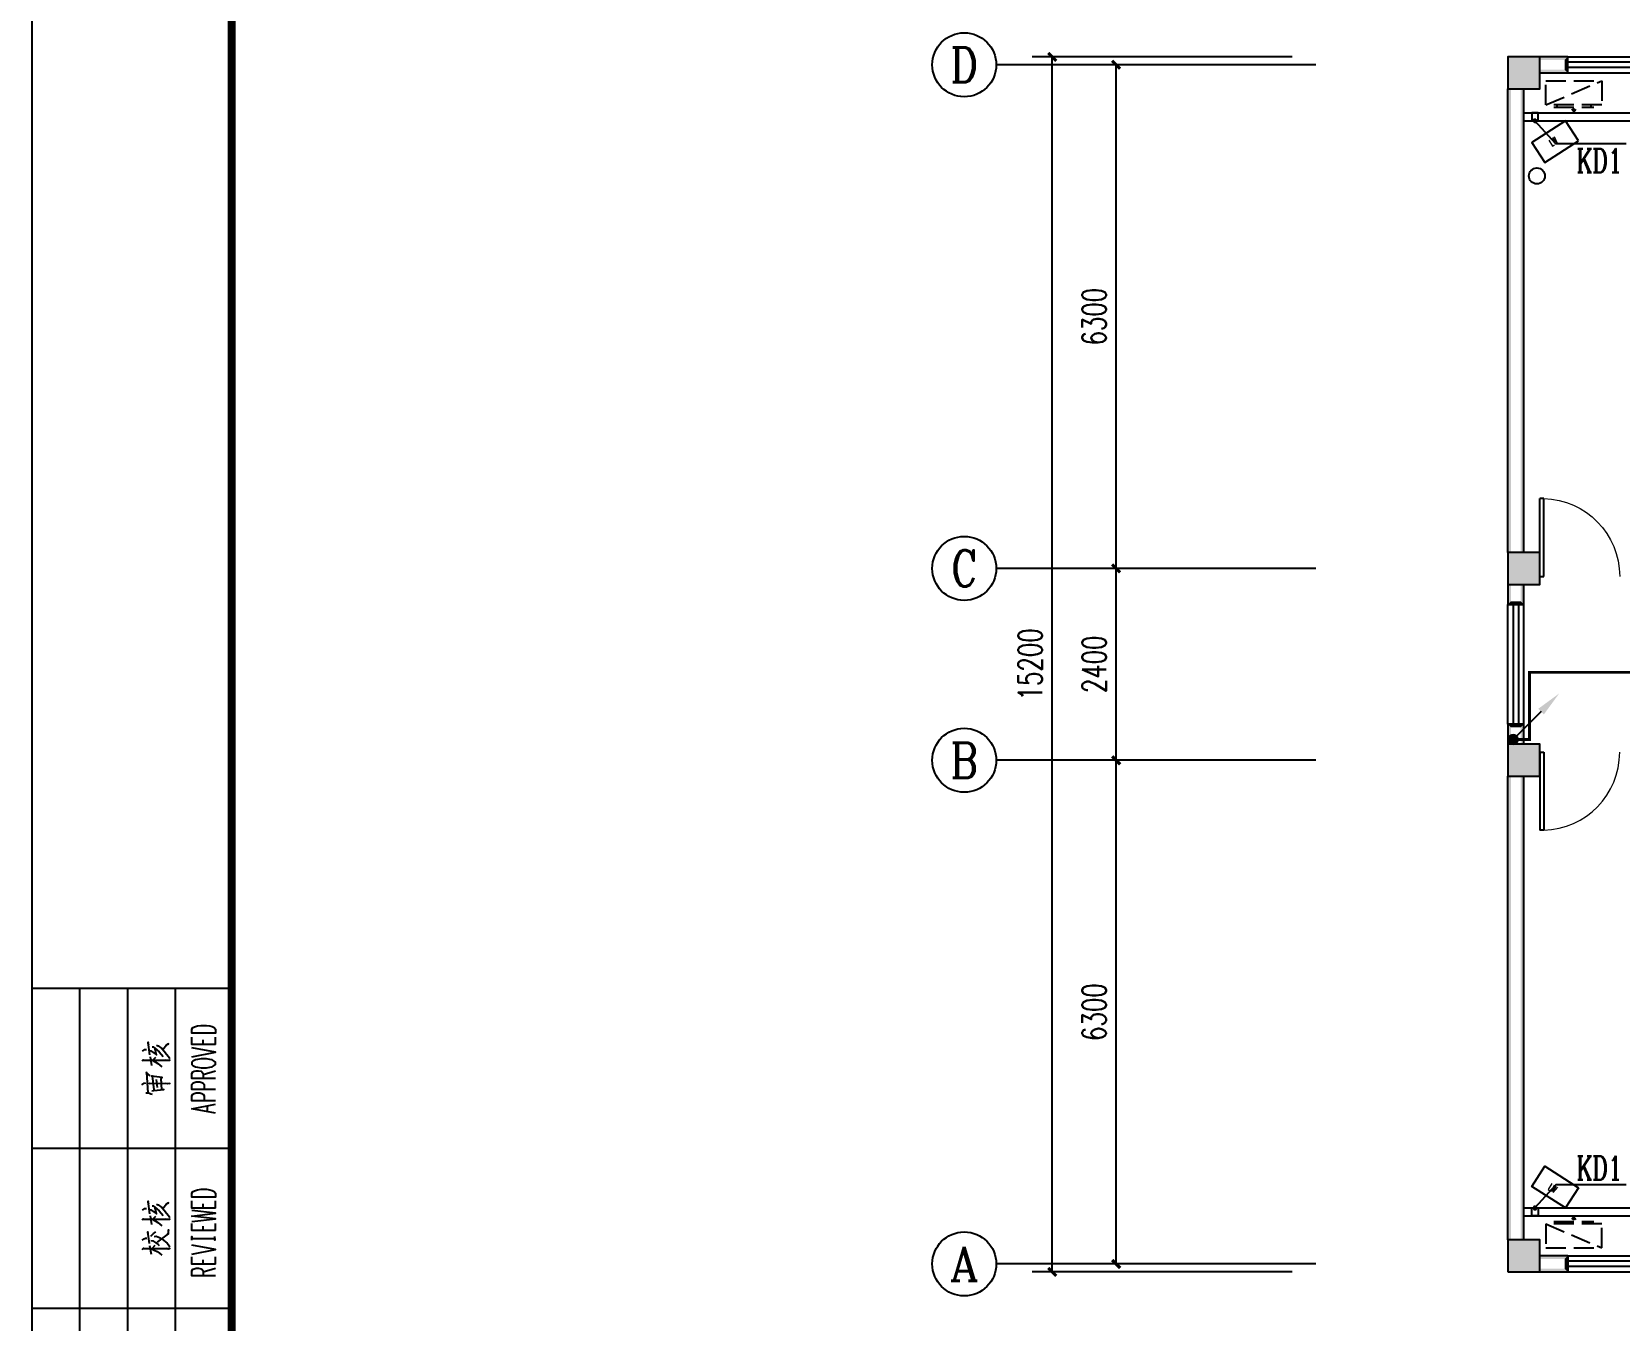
# Model space of a CAD drawing. Extents: x 6250600 to 6678662, y -692028 to -290561.
# Drawn here: x 6544038 to 6563897, y -543052 to -526933 of the extents above; entities that cross this region are included whole.
import ezdxf
from ezdxf.enums import TextEntityAlignment as Align

# ---------------------------------------------------------------- set-up
doc = ezdxf.new("R2010")
doc.units = 0
doc.header["$LTSCALE"] = 1000
doc.header["$MEASUREMENT"] = 0
doc.linetypes.add('DASH', pattern=[0.35, 0.25, -0.1])
doc.layers.get('0').update_dxf_attribs({"linetype": 'CONTINUOUS'})
doc.layers.get('Defpoints').update_dxf_attribs({"linetype": 'CONTINUOUS'})
for name, color, linetype in [('AXIS_TEXT', 7, 'CONTINUOUS'), ('LWIRE', 4, 'CONTINUOUS'), ('PUB_HATCH', 8, 'CONTINUOUS'), ('PUB_TITLE', 4, 'CONTINUOUS'), ('WIRE-消防', 5, 'CONTINUOUS'), ('建筑底图', 251, 'CONTINUOUS')]:
    doc.layers.add(name, color=color, linetype=linetype)
doc.styles.add('_TCH_AXIS', font='COMPLEX', dxfattribs={"bigfont": 'GBCBIG'})
doc.styles.add('_TCH_DIM_T3', font='SIMPLEX', dxfattribs={"width": 0.705882, "bigfont": 'GBCBIG'})
doc.styles.add('_TCH_LABEL', font='COMPLEX', dxfattribs={"bigfont": 'GBCBIG'})
doc.styles.add('COMPLEX', font='COMPLEX')
doc.styles.add('DIM_FONT', font='SIMPLEX', dxfattribs={"width": 0.7, "bigfont": 'GBCBIG'})
doc.styles.get("Standard").update_dxf_attribs({"font": 'GBENOR', "bigfont": 'GBCBIG'})
doc.dimstyles.new('_TCH_ARCH&&100', dxfattribs={"dimtxt": 297.5, "dimasz": 100, "dimexe": 250, "dimexo": 300, "dimgap": 126.25, "dimtad": 1, "dimdec": 0, "dimzin": 0, "dimdsep": 46, "dimtxsty": '_TCH_DIM_T3', "dimblk": 'ARCHTICK', "dimcen": 0.09, "dimclrt": 7, "dimazin": 2, "dimtfac": 1, "dimtdec": 0, "dimtix": 1, "dimtmove": 2, "dimatfit": 3, "dimfxl": 0, "dimtolj": 1, "dimtzin": 0, "dimarcsym": 0})

# ---------------------------------------------------------------- blocks, each defined once
blk = doc.blocks.new('_AXISO')
blk.add_circle((0, 0), 0.5)
at = {"layer": 'AXIS_TEXT', "style": 'COMPLEX', "width": 1.041667}
blk.add_attdef('A', text='', height=0.56, dxfattribs=at).set_placement((-0.25, -0.28), (0.25, -0.28), align=Align.FIT)
blk = doc.blocks.new('A$C04D97144')
for p, q in [((6, 0), (6, 180)), ((12, 0), (12, 180)), ((18, 0), (18, 180)), ((0, 160), (25, 160)), ((0, 140), (25, 140))]:
    blk.add_line(p, q)
blk.add_lwpolyline([(0, 180), (0, 0), (25, 0), (25, 180)], close=True)
for points in [[(22.97, 174.41), (20.03, 174.41), (20.03, 174.9), (20.17, 175.1), (20.47, 175.24), (20.72, 175.32), (21.18, 175.38), (21.87, 175.38), (22.28, 175.32), (22.58, 175.24), (22.83, 175.1), (22.97, 174.9), (22.97, 174.41), (22.97, 174.41)], [(14.77, 171.68), (14.55, 173.26), (14.52, 173.14), (14.6, 172.92)], [(15.62, 172.92), (15.82, 172.82), (16.28, 172.49), (16.56, 172.15), (16.86, 171.79), (17.09, 171.47), (17.27, 171.22)], [(16.39, 172.38), (16.86, 172.95), (17.09, 173.06), (16.81, 172.89)], [(22.97, 173), (20.03, 173), (20.03, 173.91)], [(21.43, 173), (21.43, 173.56)], [(22.97, 173), (22.97, 173.91)], [(13.81, 170.94), (13.95, 171.05), (13.92, 171.02), (17.27, 171.02), (17, 170.98), (16.72, 171.02)], [(13.86, 172.15), (14.14, 172.35), (14.27, 172.38), (14.34, 172.35)], [(14.74, 172.24), (14.91, 172.21), (15.58, 171.72), (15.62, 171.68), (15.41, 172.54)], [(14.8, 171.44), (14.97, 170.34)], [(14.99, 171.05), (15.44, 170.8), (15.79, 170.59), (16.04, 170.42), (16.29, 170.2)], [(15.05, 172.71), (15.19, 172.68), (15.62, 172.35), (15.65, 172.32), (15.93, 172.07), (16.21, 171.79), (16.46, 171.47)], [(15.19, 171.05), (15.54, 171.41)], [(20.03, 171.46), (22.97, 172.02), (20.03, 172.59)], [(20.03, 170.48), (20.17, 170.34), (20.47, 170.2), (20.72, 170.14), (21.18, 170.06), (21.87, 170.06), (22.28, 170.14), (22.58, 170.2), (22.83, 170.34), (22.97, 170.48), (22.97, 170.77), (22.83, 170.91), (22.58, 171.05), (22.28, 171.11), (21.87, 171.19), (21.18, 171.19), (20.72, 171.11), (20.47, 171.05), (20.17, 170.91), (20.03, 170.77), (20.03, 170.48), (20.03, 170.48)], [(14.56, 166.93), (14.41, 169.49), (14.31, 169.43), (14.77, 169.08)], [(16.18, 168.75), (16.32, 168.86), (14.97, 169.04), (15.08, 169.08), (15.27, 167.31)], [(22.97, 168.74), (20.03, 168.74), (20.03, 169.37), (20.17, 169.57), (20.33, 169.65), (20.58, 169.71), (20.88, 169.71), (21.18, 169.65), (21.27, 169.57), (21.43, 169.37), (21.43, 168.74)], [(21.43, 169.23), (22.97, 169.71)], [(13.78, 167.95), (14.06, 168.13), (14.27, 168.19)], [(14.27, 166.93), (14.52, 166.93), (14.71, 166.88), (14.91, 166.82), (15.05, 166.76)], [(14.66, 168.06), (14.71, 168.13), (17.28, 168.09), (17.03, 168.05), (16.72, 168.09)], [(15.02, 167.18), (15.27, 167.25), (16.53, 167.36), (16.29, 167.32), (16.18, 168.75), (16.15, 168.58), (16.21, 168.27)], [(15.73, 167.59), (15.62, 168.61)], [(22.97, 167.34), (20.03, 167.34), (20.03, 167.97), (20.17, 168.17), (20.33, 168.24), (20.58, 168.31), (21.02, 168.31), (21.27, 168.24), (21.43, 168.17), (21.57, 167.97), (21.57, 167.34)], [(22.97, 165.93), (20.03, 165.93), (20.03, 166.57), (20.17, 166.77), (20.33, 166.84), (20.58, 166.92), (21.02, 166.92), (21.27, 166.84), (21.43, 166.77), (21.57, 166.57), (21.57, 165.93)], [(22.97, 164.39), (20.03, 164.95), (22.97, 165.52)], [(21.98, 164.61), (21.98, 165.3)], [(14.77, 151.79), (14.55, 153.37), (14.52, 153.26), (14.6, 153.03)], [(15.62, 153.03), (15.82, 152.95), (16.28, 152.6), (16.56, 152.26), (16.86, 151.9), (17.09, 151.58), (17.27, 151.33)], [(16.39, 152.49), (16.86, 153.06), (17.09, 153.17), (16.81, 153)], [(22.97, 153.91), (20.03, 153.91), (20.03, 154.4), (20.17, 154.6), (20.47, 154.74), (20.72, 154.82), (21.18, 154.88), (21.87, 154.88), (22.28, 154.82), (22.58, 154.74), (22.83, 154.6), (22.97, 154.4), (22.97, 153.91), (22.97, 153.91)], [(22.97, 152.51), (20.03, 152.51), (20.03, 153.42)], [(21.43, 152.51), (21.43, 153.06)], [(22.97, 152.51), (22.97, 153.42)], [(13.81, 151.05), (13.95, 151.16), (13.92, 151.13), (17.27, 151.13), (17, 151.1), (16.72, 151.13)], [(13.86, 152.26), (14.14, 152.46), (14.27, 152.49), (14.34, 152.46)], [(14.74, 152.35), (14.91, 152.32), (15.58, 151.84), (15.62, 151.79), (15.41, 152.67)], [(14.8, 151.55), (14.97, 150.45)], [(14.99, 151.16), (15.44, 150.91), (15.79, 150.7), (16.04, 150.53), (16.29, 150.31)], [(15.05, 152.82), (15.19, 152.81), (15.62, 152.46), (15.65, 152.43), (15.93, 152.18), (16.21, 151.9), (16.46, 151.58)], [(15.19, 151.16), (15.54, 151.52)], [(20.03, 150.83), (22.97, 151.18), (20.03, 151.52), (22.97, 151.88), (20.03, 152.23)], [(14.71, 148.1), (14.52, 149.54), (14.49, 149.43), (14.55, 149.29)], [(14.91, 149.01), (15.22, 149.35), (15.36, 149.43), (15.54, 149.54)], [(15.33, 148.98), (15.57, 149.01), (15.96, 148.83), (16.28, 148.66), (16.53, 148.47), (16.72, 148.3), (16.92, 148.13), (17.09, 147.92), (17.27, 147.67)], [(15.73, 148.21), (15.79, 148.3), (17.09, 149.29), (17.12, 149.82), (17.03, 149.32), (16.92, 149.18)], [(22.97, 149.7), (20.03, 149.7), (20.03, 150.61)], [(20.03, 148.52), (20.03, 148.98), (20.03, 148.71), (22.89, 148.71), (22.89, 148.52), (22.89, 148.98)], [(21.43, 149.7), (21.43, 150.26)], [(22.97, 149.7), (22.97, 150.61)], [(13.81, 148.52), (14.06, 148.69), (14.23, 148.76), (14.41, 148.76)], [(13.81, 147.36), (13.98, 147.5), (13.92, 147.45), (17.27, 147.45), (17.06, 147.39), (16.78, 147.45)], [(14.74, 147.84), (14.94, 146.76)], [(14.91, 148.47), (15.13, 148.44), (15.54, 148.16), (15.82, 147.95), (15.93, 147.84)], [(14.94, 147.45), (15.33, 147.28), (15.68, 147.08), (15.99, 146.89), (16.28, 146.65)], [(15.08, 147.47), (15.44, 147.88)], [(20.03, 146.76), (22.97, 147.33), (20.03, 147.89)], [(22.97, 145.5), (20.03, 145.5), (20.03, 146.42)], [(22.97, 144.03), (20.03, 144.03), (20.03, 144.67), (20.17, 144.88), (20.33, 144.94), (20.58, 145.02), (20.88, 145.02), (21.18, 144.94), (21.27, 144.88), (21.43, 144.67), (21.43, 144.03)], [(21.43, 145.5), (21.43, 146.07)], [(21.43, 144.53), (22.97, 145.02)], [(22.97, 145.5), (22.97, 146.42)]]:
    blk.add_lwpolyline(points)
blk = doc.blocks.new('A$C1BD43FEB')
blk.add_blockref('A$C04D97144', (0, 0))
blk = doc.blocks.new('GXED01100007000C')
blk.add_blockref('A$C1BD43FEB', (-25, 0))
blk = doc.blocks.new('A$C2E081725')
at = {"linetype": 'DASH'}
for p, q in [((700, 94), (0, 394)), ((600, 64), (100, 64)), ((138, 94), (138, 64)), ((350, 8), (327, 39)), ((350, 49), (350, 0)), ((350, 8), (373, 39)), ((563, 94), (563, 64))]:
    blk.add_line(p, q, dxfattribs=at)
blk.add_lwpolyline([(0, 394), (0, 94), (700, 94), (700, 394)], close=True, dxfattribs=at)
blk = doc.blocks.new('_ArchTick')
at = {"color": 0, "linetype": 'ByBlock', "const_width": 0.4}
blk.add_lwpolyline([(-0.5, -0.5), (0.5, 0.5)], dxfattribs=at)
blk = doc.blocks.new('*D595')
at = {"layer": 'Defpoints', "color": 0, "transparency": 16777216}
for p in [(6556803, -527247), (6560103, -527247), (6560103, -542447)]:
    blk.add_point(p, dxfattribs=at)
at = {"layer": '建筑底图', "color": 0, "lineweight": -2, "transparency": 16777216}
for p, q in [((6559803, -527247), (6556553, -527247)), ((6556803, -542447), (6556803, -527247)), ((6559803, -542447), (6556553, -542447))]:
    blk.add_line(p, q, dxfattribs=at)
at = {"layer": '建筑底图', "color": 0, "lineweight": -2, "transparency": 16777216, "xscale": 100, "yscale": 100, "zscale": 100}
for p, rotation in [((6556803, -527247), 90), ((6556803, -542447), 270)]:
    blk.add_blockref('_ArchTick', p, dxfattribs=dict(at, rotation=rotation))
at = {"layer": '建筑底图', "color": 7, "transparency": 16777216, "insert": (6556528, -534847), "char_height": 297.5, "attachment_point": 5, "rotation": 90, "style": '_TCH_DIM_T3'}
blk.add_mtext('\\A1;15200', dxfattribs=at)
blk = doc.blocks.new('*D596')
at = {"layer": 'Defpoints', "color": 0, "transparency": 16777216}
for p in [(6557603, -536047), (6560103, -536047), (6560103, -542347)]:
    blk.add_point(p, dxfattribs=at)
at = {"layer": '建筑底图', "color": 0, "lineweight": -2, "transparency": 16777216}
for p, q in [((6559803, -536047), (6557353, -536047)), ((6557603, -542347), (6557603, -536047)), ((6559803, -542347), (6557353, -542347))]:
    blk.add_line(p, q, dxfattribs=at)
at = {"layer": '建筑底图', "color": 0, "lineweight": -2, "transparency": 16777216, "xscale": 100, "yscale": 100, "zscale": 100}
for p, rotation in [((6557603, -536047), 90), ((6557603, -542347), 270)]:
    blk.add_blockref('_ArchTick', p, dxfattribs=dict(at, rotation=rotation))
at = {"layer": '建筑底图', "color": 7, "transparency": 16777216, "insert": (6557328, -539197), "char_height": 297.5, "attachment_point": 5, "rotation": 90, "style": '_TCH_DIM_T3'}
blk.add_mtext('\\A1;6300', dxfattribs=at)
blk = doc.blocks.new('*D597')
at = {"layer": 'Defpoints', "color": 0, "transparency": 16777216}
for p in [(6557603, -533647), (6560103, -533647), (6560103, -536047)]:
    blk.add_point(p, dxfattribs=at)
at = {"layer": '建筑底图', "color": 0, "lineweight": -2, "transparency": 16777216}
for p, q in [((6559803, -533647), (6557353, -533647)), ((6557603, -536047), (6557603, -533647)), ((6559803, -536047), (6557353, -536047))]:
    blk.add_line(p, q, dxfattribs=at)
at = {"layer": '建筑底图', "color": 0, "lineweight": -2, "transparency": 16777216, "xscale": 100, "yscale": 100, "zscale": 100}
for p, rotation in [((6557603, -533647), 90), ((6557603, -536047), 270)]:
    blk.add_blockref('_ArchTick', p, dxfattribs=dict(at, rotation=rotation))
at = {"layer": '建筑底图', "color": 7, "transparency": 16777216, "insert": (6557328, -534847), "char_height": 297.5, "attachment_point": 5, "rotation": 90, "style": '_TCH_DIM_T3'}
blk.add_mtext('\\A1;2400', dxfattribs=at)
blk = doc.blocks.new('*D598')
at = {"layer": 'Defpoints', "color": 0, "transparency": 16777216}
for p in [(6557603, -527347), (6560103, -527347), (6560103, -533647)]:
    blk.add_point(p, dxfattribs=at)
at = {"layer": '建筑底图', "color": 0, "lineweight": -2, "transparency": 16777216}
for p, q in [((6559803, -527347), (6557353, -527347)), ((6557603, -533647), (6557603, -527347)), ((6559803, -533647), (6557353, -533647))]:
    blk.add_line(p, q, dxfattribs=at)
at = {"layer": '建筑底图', "color": 0, "lineweight": -2, "transparency": 16777216, "xscale": 100, "yscale": 100, "zscale": 100}
for p, rotation in [((6557603, -527347), 90), ((6557603, -533647), 270)]:
    blk.add_blockref('_ArchTick', p, dxfattribs=dict(at, rotation=rotation))
at = {"layer": '建筑底图', "color": 7, "transparency": 16777216, "insert": (6557328, -530497), "char_height": 297.5, "attachment_point": 5, "rotation": 90, "style": '_TCH_DIM_T3'}
blk.add_mtext('\\A1;6300', dxfattribs=at)
blk = doc.blocks.new('$TCHSYS$WIN2D')
for p, q in [((-0.5, 0.5), (0.5, 0.5)), ((-0.5, 0.5), (-0.5, -0.5)), ((0.5, 0.5), (0.5, -0.5)), ((0.5, 0.167), (-0.5, 0.167)), ((0.5, -0.167), (-0.5, -0.167)), ((-0.5, -0.5), (0.5, -0.5))]:
    blk.add_line(p, q)
blk = doc.blocks.new('$DorLib2D$00000001')
for p, q in [((0.45, 0.975), (0.5, 0.975)), ((0.45, 0), (0.45, 0.975)), ((0.5, 0), (0.5, 0.975)), ((0.5, 0), (0.45, 0))]:
    blk.add_line(p, q)
at = {"lineweight": 13}
blk.add_arc((0.475, 0), 0.975, 91.4693, 180, dxfattribs=at)
blk = doc.blocks.new('$WINLIB2D$00000001')
at = {"color": 0}
for points in [[(-0.5, 0.5), (-0.5, -0.5)], [(-0.5, 0.5), (0.5, 0.5)], [(0.5, -0.5), (0.5, 0.5)], [(0.5, 0.1667), (-0.5, 0.1667)], [(0.5, -0.1667), (-0.5, -0.1667)], [(-0.5, -0.5), (0.5, -0.5)]]:
    blk.add_lwpolyline(points, dxfattribs=at)
blk = doc.blocks.new('_FZH')
blk.add_lwpolyline([(-0.5, -0.5), (0.5, -0.5), (0.5, 0.5), (-0.5, 0.5)], close=True)
at = {"layer": 'PUB_HATCH'}
blk.add_solid([(-0.5, -0.5), (0.5, -0.5), (-0.5, 0.5), (0.5, 0.5)], dxfattribs=at)
blk = doc.blocks.new('$TelecSys$00000079')
for p, q in [((0.7, 0.7), (0, 0)), ((0.104, 0.104), (0.104, 0.104)), ((-0.104, -0.104), (-0.104, -0.104))]:
    blk.add_line(p, q)
at = {"const_width": 0.142}
blk.add_lwpolyline([(-0.071, 0, 1), (0.071, 0, 1)], format="xyb", close=True, dxfattribs=at)
blk.add_solid([(0.63, 0.77), (0.77, 0.63), (1.15, 1.15)])
at = {"width": 0.8, "flags": 9}
blk.add_attdef('A', (0, 0), '', height=0.00002, dxfattribs=at)

msp = doc.modelspace()

# ---------------------------------------------------------------- hatches: boundary and pattern name
at = {"layer": '建筑底图'}
for points in [[(6562902.6, -527246.7), (6562502.6, -527246.7), (6562542.6, -527286.7), (6562862.6, -527286.7)], [(6562502.6, -527246.7), (6562502.6, -527646.7), (6562542.6, -527606.7), (6562542.6, -527286.7)], [(6562902.6, -527646.7), (6562902.6, -527246.7), (6562862.6, -527286.7), (6562862.6, -527606.7)], [(6562902.6, -527246.7), (6562902.6, -527286.7), (6563212.6, -527286.7), (6563252.6, -527246.7)], [(6563252.6, -527446.7), (6563252.6, -527246.7), (6563212.6, -527286.7), (6563212.6, -527406.7)], [(6562902.6, -527406.7), (6562902.6, -527446.7), (6563252.6, -527446.7), (6563212.6, -527406.7)], [(6562502.6, -527646.7), (6562902.6, -527646.7), (6562862.6, -527606.7), (6562542.6, -527606.7)], [(6562542.6, -527646.7), (6562502.6, -527646.7), (6562502.6, -533446.7), (6562542.6, -533446.7)], [(6562702.6, -527646.7), (6562662.6, -527646.7), (6562662.6, -533446.7), (6562702.6, -533446.7)], [(6562902.6, -533446.7), (6562502.6, -533446.7), (6562542.6, -533486.7), (6562862.6, -533486.7)], [(6562502.6, -533446.7), (6562502.6, -533846.7), (6562542.6, -533806.7), (6562542.6, -533486.7)], [(6562902.6, -533846.7), (6562902.6, -533446.7), (6562862.6, -533486.7), (6562862.6, -533806.7)], [(6562502.6, -533846.7), (6562902.6, -533846.7), (6562862.6, -533806.7), (6562542.6, -533806.7)], [(6562542.6, -533846.7), (6562502.6, -533846.7), (6562502.6, -534096.7), (6562542.6, -534056.7)], [(6562702.6, -533846.7), (6562662.6, -533846.7), (6562662.6, -534056.7), (6562702.6, -534096.7)], [(6562502.6, -534096.7), (6562702.6, -534096.7), (6562662.6, -534056.7), (6562542.6, -534056.7)], [(6562702.6, -535596.7), (6562502.6, -535596.7), (6562542.6, -535636.7), (6562662.6, -535636.7)], [(6562502.6, -535846.7), (6562542.6, -535846.7), (6562542.6, -535636.7), (6562502.6, -535596.7)], [(6562662.6, -535846.7), (6562702.6, -535846.7), (6562702.6, -535596.7), (6562662.6, -535636.7)], [(6562902.6, -535846.7), (6562502.6, -535846.7), (6562542.6, -535886.7), (6562862.6, -535886.7)], [(6562502.6, -535846.7), (6562502.6, -536246.7), (6562542.6, -536206.7), (6562542.6, -535886.7)], [(6562902.6, -536246.7), (6562902.6, -535846.7), (6562862.6, -535886.7), (6562862.6, -536206.7)], [(6562502.6, -536246.7), (6562902.6, -536246.7), (6562862.6, -536206.7), (6562542.6, -536206.7)], [(6562542.6, -536246.7), (6562502.6, -536246.7), (6562502.6, -542046.7), (6562542.6, -542046.7)], [(6562702.6, -536246.7), (6562662.6, -536246.7), (6562662.6, -542046.7), (6562702.6, -542046.7)], [(6562902.6, -542046.7), (6562502.6, -542046.7), (6562542.6, -542086.7), (6562862.6, -542086.7)], [(6562502.6, -542046.7), (6562502.6, -542446.7), (6562542.6, -542406.7), (6562542.6, -542086.7)], [(6562902.6, -542446.7), (6562902.6, -542046.7), (6562862.6, -542086.7), (6562862.6, -542406.7)], [(6562902.6, -542246.7), (6562902.6, -542286.7), (6563212.6, -542286.7), (6563252.6, -542246.7)], [(6563252.6, -542446.7), (6563252.6, -542246.7), (6563212.6, -542286.7), (6563212.6, -542406.7)], [(6562502.6, -542446.7), (6562902.6, -542446.7), (6562862.6, -542406.7), (6562542.6, -542406.7)], [(6562902.6, -542406.7), (6562902.6, -542446.7), (6563252.6, -542446.7), (6563212.6, -542406.7)]]:
    msp.add_hatch(color=256, dxfattribs=at).paths.add_polyline_path(points)

# ---------------------------------------------------------------- linework, layer by layer
at = {"layer": 'PUB_TITLE', "color": 4}
msp.add_lwpolyline([(6544037.7, -557900.9), (6603437.7, -557900.9), (6603437.7, -515900.9), (6544037.7, -515900.9)], close=True, dxfattribs=at)
at = {"layer": 'PUB_TITLE', "color": 4, "const_width": 100}
msp.add_lwpolyline([(6546537.7, -556900.9), (6602437.7, -556900.9), (6602437.7, -516900.9), (6546537.7, -516900.9)], close=True, dxfattribs=at)
at = {"layer": 'WIRE-消防', "color": 5, "linetype": 'Continuous', "const_width": 35}
msp.add_lwpolyline([(6562605.2, -535786.8), (6562773.7, -535786.8), (6562773.7, -534946.9), (6568069.5, -534946.9)], dxfattribs=at)
at = {"layer": '建筑底图'}
for p, q in [((6563252.6, -527246.7), (6562902.6, -527246.7)), ((6563252.6, -527446.7), (6563252.6, -527246.7)), ((6560102.6, -527346.7), (6556102.6, -527346.7)), ((6562902.6, -527446.7), (6563252.6, -527446.7)), ((6562502.6, -533446.7), (6562502.6, -527646.7)), ((6562702.6, -533446.7), (6562702.6, -527646.7)), ((6562702.6, -527946.7), (6569902.6, -527946.7)), ((6562702.6, -527946.7), (6569902.6, -527946.7)), ((6562702.6, -528046.7), (6569902.6, -528046.7)), ((6562702.6, -528046.7), (6569902.6, -528046.7)), ((6560102.6, -533646.7), (6556102.6, -533646.7)), ((6562502.6, -533846.7), (6562502.6, -534096.7)), ((6562702.6, -534096.7), (6562702.6, -533846.7)), ((6562502.6, -534096.7), (6562702.6, -534096.7)), ((6562702.6, -535596.7), (6562502.6, -535596.7)), ((6562502.6, -535596.7), (6562502.6, -535846.7)), ((6562702.6, -535846.7), (6562702.6, -535596.7)), ((6560102.6, -536046.7), (6556102.6, -536046.7)), ((6562502.6, -542046.7), (6562502.6, -536246.7)), ((6562702.6, -542046.7), (6562702.6, -536246.7)), ((6562702.6, -541646.7), (6566202.6, -541646.7)), ((6562702.6, -541746.7), (6566202.6, -541746.7)), ((6560102.6, -542346.7), (6556102.6, -542346.7)), ((6563252.6, -542246.7), (6562902.6, -542246.7)), ((6563252.6, -542446.7), (6563252.6, -542246.7)), ((6562902.6, -542446.7), (6563252.6, -542446.7))]:
    msp.add_line(p, q, dxfattribs=at)
for points in [[(6562882.6, -527946.7), (6562802.6, -527946.7), (6562802.6, -528046.7), (6562882.6, -528046.7)], [(6563385.4, -528299.1), (6563223.3, -528046.7), (6562802.6, -528317), (6562964.7, -528569.4)], [(6563385.4, -541394.3), (6563223.3, -541646.7), (6562802.6, -541376.5), (6562964.7, -541124.1)], [(6562882.6, -541746.7), (6562802.6, -541746.7), (6562802.6, -541646.7), (6562882.6, -541646.7)]]:
    msp.add_lwpolyline(points, close=True, dxfattribs=at)
for points in [[(6562856, -528061.6, 1), (6562829.2, -528031.9, 1)], [(6562856, -541631.9, 1), (6562829.2, -541661.6, 1)]]:
    msp.add_lwpolyline(points, format="xyb", close=True, dxfattribs=at)
for points in [[(6563985.2, -528336.6), (6563104.2, -528336.6), (6562842.6, -528046.7)], [(6563985.2, -541356.8), (6563104.2, -541356.8), (6562842.6, -541646.7)]]:
    msp.add_lwpolyline(points, dxfattribs=at)
msp.add_circle((6562866.9, -528737.3), 100, dxfattribs=at)

# ---------------------------------------------------------------- block references
at = {"color": 0, "xscale": 100, "yscale": 100, "zscale": 100}
msp.add_blockref('GXED01100007000C', (6546537.7, -556900.9), dxfattribs=at)
at = {"layer": 'LWIRE', "color": 1, "xscale": 500, "yscale": 500, "zscale": 500}
msp.add_blockref('$TelecSys$00000079', (6562569.6, -535786.8), dxfattribs=at)
at = {"layer": '建筑底图'}
ref = msp.add_blockref('_AXISO', (6555702.6, -527346.7), dxfattribs=dict(at, xscale=800, yscale=800, zscale=800))
ref.add_attrib('A', 'D', dxfattribs={"layer": 'AXIS_TEXT', "color": 0, "height": 435.3, "style": '_TCH_AXIS'}).set_placement((6555526.4, -527564.4), (6555878.8, -527564.4), align=Align.FIT)
at = {"layer": '建筑底图', "xscale": 400, "yscale": 400, "zscale": 400}
for p in [(6562702.6, -527446.7), (6562702.6, -533646.7), (6562702.6, -536046.7), (6562702.6, -542246.7)]:
    msp.add_blockref('_FZH', p, dxfattribs=at)
at = {"layer": '建筑底图'}
for name, p, xscale, yscale, zscale, rotation in [('$WINLIB2D$00000001', (6564452.6, -527346.7), 2400, -199.9999928057659, 2400, 3.583199298957087e-08), ('$DorLib2D$00000001', (6563402.6, -533746.7), -1000, 1000, -1000, 359.999999976127), ('$TCHSYS$WIN2D', (6562602.6, -534846.7), -1500, 199.9999982714653, -1500, 270.0000001285997), ('$DorLib2D$00000001', (6563402.6, -535946.7), -1000, -1000, -1000, 359.9999999743868), ('$WINLIB2D$00000001', (6564452.6, -542346.7), -2400, -200.0000003811438, -2400, 180.0000000306717)]:
    msp.add_blockref(name, p, dxfattribs=dict(at, xscale=xscale, yscale=yscale, zscale=zscale, rotation=rotation))
at = {"layer": '建筑底图', "xscale": -1}
msp.add_blockref('A$C2E081725', (6563678.6, -527942.2), dxfattribs=at)
at = {"layer": '建筑底图'}
ref = msp.add_blockref('_AXISO', (6555702.6, -533646.7), dxfattribs=dict(at, xscale=800, yscale=800, zscale=800))
ref.add_attrib('A', 'C', dxfattribs={"layer": 'AXIS_TEXT', "color": 0, "height": 455.7, "style": '_TCH_AXIS'}).set_placement((6555539.8, -533874.6), (6555865.3, -533874.6), align=Align.FIT)
ref = msp.add_blockref('_AXISO', (6555702.6, -536046.7), dxfattribs=dict(at, xscale=800, yscale=800, zscale=800))
ref.add_attrib('A', 'B', dxfattribs={"layer": 'AXIS_TEXT', "color": 0, "height": 435.3, "style": '_TCH_AXIS'}).set_placement((6555526.4, -536264.4), (6555878.8, -536264.4), align=Align.FIT)
at = {"layer": '建筑底图', "rotation": 180}
msp.add_blockref('A$C2E081725', (6563678.6, -541751.2), dxfattribs=at)
at = {"layer": '建筑底图'}
ref = msp.add_blockref('_AXISO', (6555702.6, -542346.7), dxfattribs=dict(at, xscale=800, yscale=800, zscale=800))
ref.add_attrib('A', 'A', dxfattribs={"layer": 'AXIS_TEXT', "color": 0, "height": 425.2, "style": '_TCH_AXIS'}).set_placement((6555520.4, -542559.3), (6555884.8, -542559.3), align=Align.FIT)

# ---------------------------------------------------------------- texts
at = {"layer": '建筑底图', "style": 'DIM_FONT', "width": 0.494118}
for rotation, p in [(32.71669, (6563055.6, -528369.9)), (327.28331, (6562998.6, -541412.3))]:
    msp.add_text('LW', height=89.65, rotation=rotation, dxfattribs=at).set_placement(p)
at = {"layer": '建筑底图', "style": '_TCH_LABEL', "width": 0.705882}
for p in [(6563359.9, -528694.2), (6563359.9, -541296.8)]:
    msp.add_text('KD1', height=297.5, dxfattribs=at).set_placement(p)

# ---------------------------------------------------------------- dimensions: what is measured, and where the dimension line sits
at = {"layer": '建筑底图'}
for p1, p2, distance, picture, middle in [((6560102.6, -542446.7), (6560102.6, -527246.7), 3300, '*D595', (6556527.6, -534846.7)), ((6560102.6, -533646.7), (6560102.6, -527346.7), 2500, '*D598', (6557327.6, -530496.7)), ((6560102.6, -536046.7), (6560102.6, -533646.7), 2500, '*D597', (6557327.6, -534846.7)), ((6560102.6, -542346.7), (6560102.6, -536046.7), 2500, '*D596', (6557327.6, -539196.7))]:
    dim = msp.add_aligned_dim(p1=p1, p2=p2, distance=distance, dimstyle='_TCH_ARCH&&100', dxfattribs=at)
    dim.commit()
    dim.dimension.update_dxf_attribs({"geometry": picture, "text_midpoint": middle})

doc.saveas('drawing.dxf')
